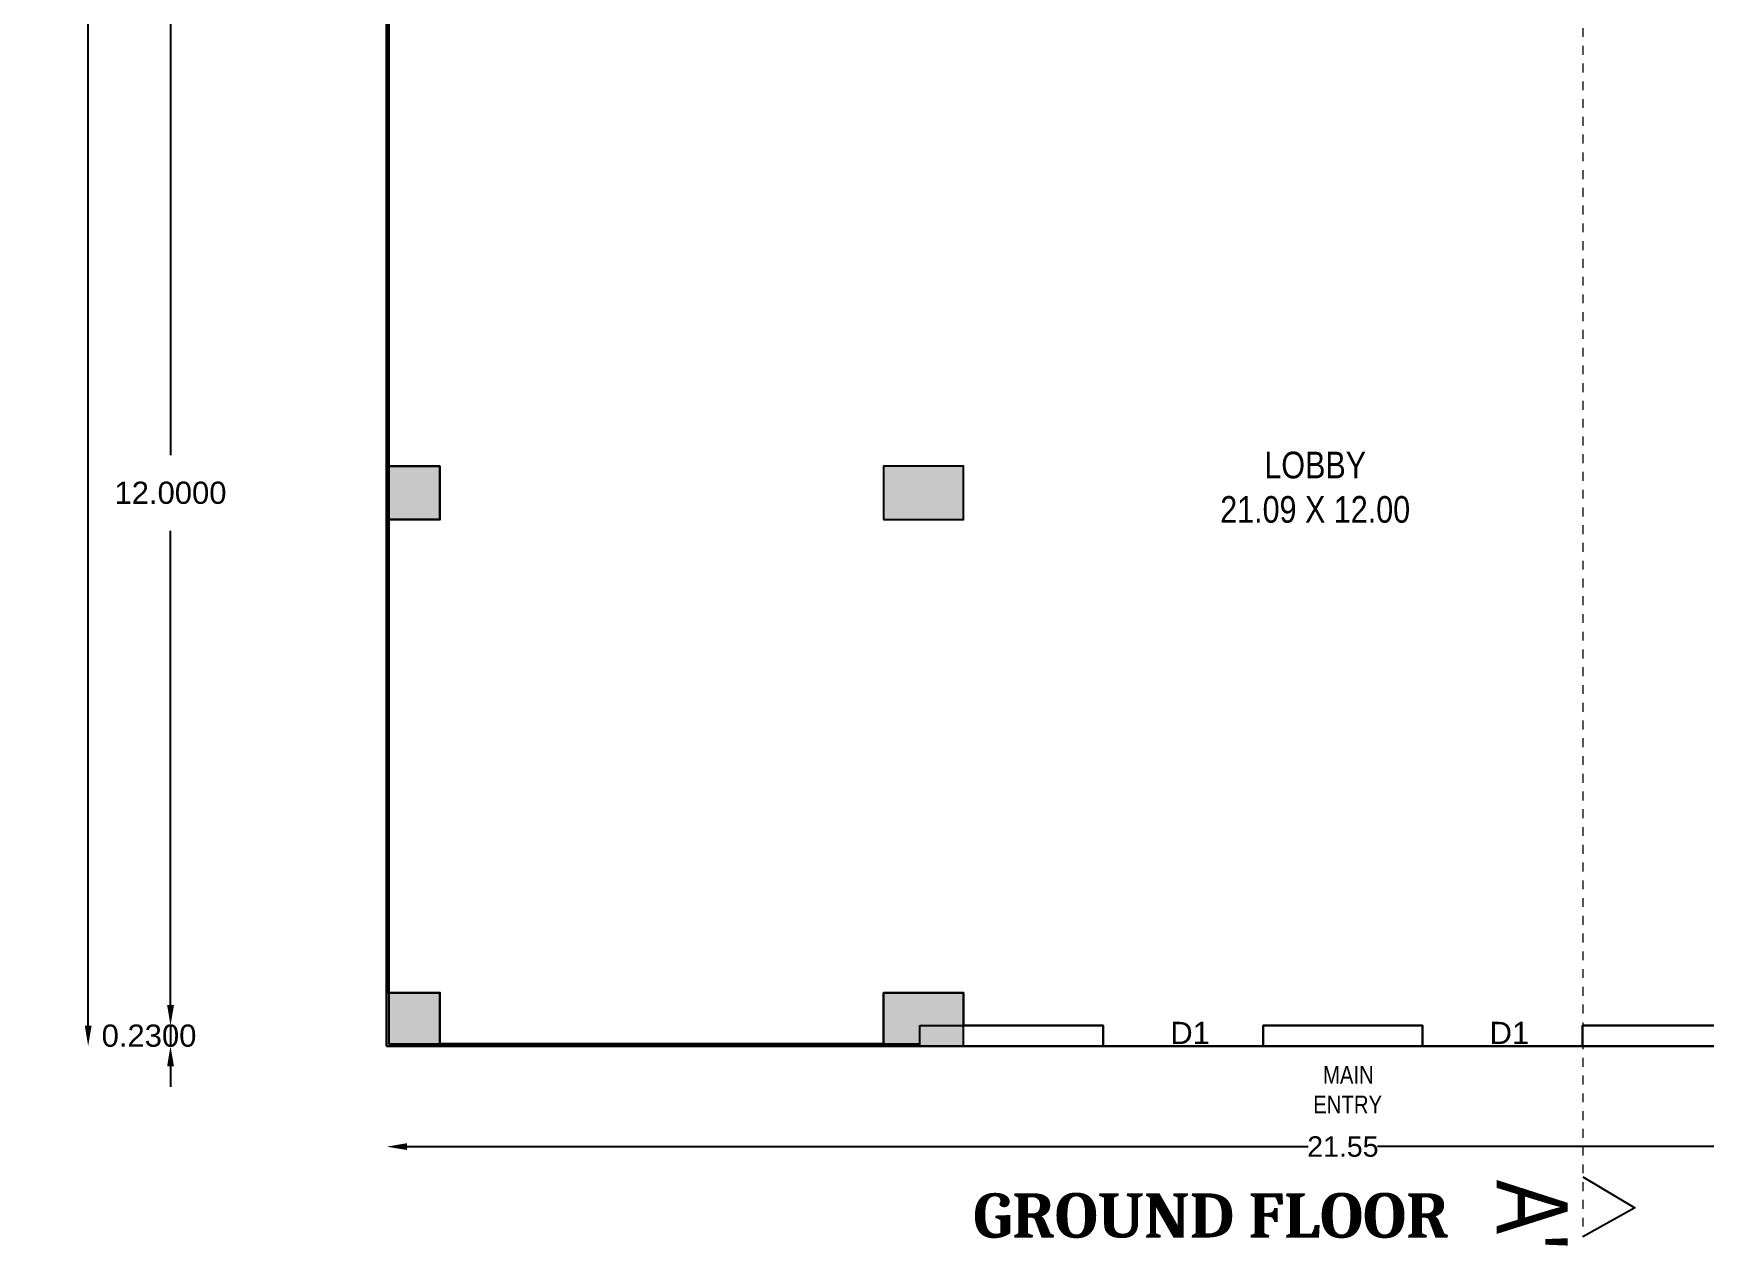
# Model space of a CAD drawing. Header units: metres. Extents: x -38 to 401, y 28 to 287.
# Drawn here: x 207.33 to 226.16, y 159.95 to 173.61 of the extents above; entities that cross this region are included whole.
import ezdxf

# ---------------------------------------------------------------- set-up
doc = ezdxf.new("R2010")
doc.units = ezdxf.units.M
doc.linetypes.add('CENTER', pattern=[2, 1.25, -0.25, 0.25, -0.25])
for name, color, linetype in [('BLK_1_FLR_0_BLT_UP_AREA', 1, 'Continuous'), ('BLK_1_FLR_0_CARPET_AREA', 10, 'Continuous'), ('UBEAM', 1, 'Continuous'), ('UHATCH', 8, 'Continuous')]:
    doc.layers.add(name, color=color, linetype=linetype)
doc.layers.add('UCOLUMN', color=6, linetype='Continuous', lineweight=30)
doc.styles.get("Standard").update_dxf_attribs({"font": 'arial.ttf'})
doc.dimstyles.get("Standard").update_dxf_attribs({"dimtxt": 0.18, "dimasz": 0.18, "dimexe": 0.18, "dimexo": 0.0625, "dimgap": 0.09, "dimtad": 0, "dimtih": 1, "dimtoh": 1, "dimdec": 4, "dimzin": 0, "dimdsep": 46, "dimtxsty": 'Standard', "dimcen": 0.09, "dimadec": 0, "dimazin": 0, "dimtfac": 1, "dimtdec": 4, "dimtofl": 0, "dimtmove": 0, "dimatfit": 3, "dimfxl": 0, "dimtolj": 1, "dimtzin": 0, "dimarcsym": 0})

# ---------------------------------------------------------------- blocks, each defined once
blk = doc.blocks.new('*D189')
at = {"color": 0, "lineweight": -2}
for p, q in [((211.542, 161.066), (221.696, 161.066)), ((232.632, 161.066), (222.478, 161.066))]:
    blk.add_line(p, q, dxfattribs=at)
at = {"color": 0}
for points in [[(211.542, 161.105), (211.542, 161.028), (211.312, 161.066)], [(232.632, 161.105), (232.632, 161.028), (232.862, 161.066)]]:
    blk.add_solid(points, dxfattribs=at)
at = {"layer": 'Defpoints', "color": 0}
for p in [(211.312, 162.2), (232.862, 162.2), (232.862, 161.066)]:
    blk.add_point(p, dxfattribs=at)
at = {"color": 0, "lineweight": 25, "insert": (222.087, 161.066), "char_height": 0.23, "attachment_point": 5}
blk.add_mtext('\\A1;21.55', dxfattribs=at)
blk = doc.blocks.new('900 X 900')
at = {"linetype": 'Continuous'}
h = blk.add_hatch(color=256, dxfattribs=at)
h.dxf.hatch_style = 1
h.paths.add_polyline_path([(0, 150), (900, 150), (900, 750), (0, 750)])
blk.add_lwpolyline([(0, 150), (900, 150), (900, 750), (0, 750)], close=True, dxfattribs=at)
blk = doc.blocks.new('600X600')
at = {"layer": 'UHATCH', "linetype": 'Continuous'}
h = blk.add_hatch(color=256, dxfattribs=at)
h.dxf.hatch_style = 1
h.paths.add_polyline_path([(600, 600), (0, 600), (0, 0), (600, 0)])
at = {"layer": 'UCOLUMN', "linetype": 'Continuous'}
blk.add_lwpolyline([(0, 0), (600, 0), (600, 600), (0, 600)], close=True, dxfattribs=at)
blk = doc.blocks.new('750 x 750')
blk.add_blockref('600X600', (0, 75))
blk = doc.blocks.new('COLUMN LAYOUT')
at = {"layer": 'UBEAM', "color": 7, "linetype": 'Continuous'}
for name, p in [('750 x 750', (-21325, -6605)), ('900 X 900', (-15725, -6680)), ('750 x 750', (-21325, -12535)), ('900 X 900', (-15725, -12610))]:
    blk.add_blockref(name, p, dxfattribs=at)
blk = doc.blocks.new('*D581')
at = {"color": 0, "lineweight": -2}
for p, q in [((208.876, 174.2), (208.876, 168.857)), ((208.876, 162.66), (208.876, 168.002))]:
    blk.add_line(p, q, dxfattribs=at)
at = {"color": 0}
for points in [[(208.838, 174.2), (208.915, 174.2), (208.876, 174.43)], [(208.838, 162.66), (208.915, 162.66), (208.876, 162.43)]]:
    blk.add_solid(points, dxfattribs=at)
at = {"layer": 'Defpoints', "color": 0}
for p in [(208.876, 174.43), (211.312, 174.43), (217.322, 162.43)]:
    blk.add_point(p, dxfattribs=at)
at = {"color": 0, "lineweight": 25, "insert": (208.876, 168.43), "char_height": 0.25, "attachment_point": 5}
blk.add_mtext('\\A1;12.0000', dxfattribs=at)
blk = doc.blocks.new('*D598')
at = {"color": 0, "lineweight": -2}
for p, q in [((207.948, 215.32), (207.948, 189.303)), ((207.948, 162.43), (207.948, 188.447))]:
    blk.add_line(p, q, dxfattribs=at)
at = {"color": 0}
for points in [[(207.91, 215.32), (207.987, 215.32), (207.948, 215.55)], [(207.91, 162.43), (207.987, 162.43), (207.948, 162.2)]]:
    blk.add_solid(points, dxfattribs=at)
at = {"layer": 'Defpoints', "color": 0}
for p in [(207.948, 215.55), (211.336, 215.55), (211.312, 162.2)]:
    blk.add_point(p, dxfattribs=at)
at = {"color": 0, "lineweight": 25, "insert": (207.948, 188.875), "char_height": 0.25, "attachment_point": 5}
blk.add_mtext('\\A1;53.3500', dxfattribs=at)
blk = doc.blocks.new('*D671')
at = {"color": 0, "lineweight": -2}
for p, q in [((208.876, 162.66), (208.876, 162.89)), ((208.876, 162.43), (208.876, 162.2)), ((208.876, 161.97), (208.876, 161.74))]:
    blk.add_line(p, q, dxfattribs=at)
at = {"color": 0}
for points in [[(208.838, 162.66), (208.915, 162.66), (208.876, 162.43)], [(208.838, 161.97), (208.915, 161.97), (208.876, 162.2)]]:
    blk.add_solid(points, dxfattribs=at)
at = {"layer": 'Defpoints', "color": 0}
for p in [(217.322, 162.43), (208.876, 162.2), (217.322, 162.2)]:
    blk.add_point(p, dxfattribs=at)
at = {"color": 0, "lineweight": 25, "insert": (208.634, 162.315), "char_height": 0.25, "attachment_point": 5}
blk.add_mtext('\\A1;0.2300', dxfattribs=at)

msp = doc.modelspace()

# ---------------------------------------------------------------- linework, layer by layer
at = {"linetype": 'CENTER', "lineweight": 20, "ltscale": 0.05}
msp.add_line((224.79262, 217.26594), (224.79262, 160.05121), dxfattribs=at)
at = {"color": 7, "lineweight": 25}
for p, q in [((211.31182, 174.42979), (211.31182, 162.19979)), ((211.33582, 174.42979), (211.33582, 162.22379)), ((217.32182, 162.42979), (219.38772, 162.42979)), ((217.32182, 162.19979), (217.32182, 162.42979)), ((219.38772, 162.42979), (219.38772, 162.19979)), ((221.18772, 162.42979), (221.18772, 162.19979)), ((221.18772, 162.42979), (222.98592, 162.42979)), ((222.98592, 162.42979), (222.98592, 162.19979)), ((226.85182, 162.42979), (224.78592, 162.42979)), ((224.78592, 162.19979), (224.78592, 162.42979)), ((211.31182, 162.19979), (217.32182, 162.19979)), ((211.33582, 162.22379), (217.32182, 162.22379)), ((217.32182, 162.19979), (219.38772, 162.19979)), ((219.38772, 162.19979), (219.38772, 162.22379)), ((222.98592, 162.19979), (221.18772, 162.19979)), ((224.78592, 162.19979), (226.85182, 162.19979))]:
    msp.add_line(p, q, dxfattribs=at)
msp.add_lwpolyline([(224.79262, 160.72718), (225.3755, 160.37733), (224.79262, 160.05121)], dxfattribs=at)
at = {"layer": 'BLK_1_FLR_0_BLT_UP_AREA', "color": 12, "lineweight": 30}
msp.add_lwpolyline([(211.31182, 162.19968), (211.31182, 215.54979), (234.36182, 215.54979), (234.36182, 205.57979), (232.86182, 205.57979), (232.86182, 162.19968)], close=True, dxfattribs=at)
at = {"layer": 'BLK_1_FLR_0_CARPET_AREA', "color": 15, "linetype": 'Continuous', "lineweight": 30}
msp.add_lwpolyline([(226.36182, 162.42979), (224.78592, 162.42979), (224.78592, 162.19979), (222.98592, 162.19979), (222.98592, 162.42979), (221.18772, 162.42979), (221.18772, 162.19979), (219.38772, 162.19979), (219.38772, 162.42979), (217.81182, 162.42979), (217.81182, 162.79979), (216.91182, 162.79979), (216.91182, 162.22379), (211.91182, 162.22379), (211.91182, 162.79979), (211.33582, 162.79979), (211.33582, 174.05979)], dxfattribs=at)

# ---------------------------------------------------------------- block references
at = {"color": 7, "lineweight": 25, "xscale": 0.001, "yscale": 0.001, "zscale": 0.001}
msp.add_blockref('COLUMN LAYOUT', (232.63682, 174.65979), dxfattribs=at)
msp.add_blockref('COLUMN LAYOUT', (232.63682, 174.65979), dxfattribs=at)

# ---------------------------------------------------------------- texts
at = {"color": 7, "lineweight": 25}
for s, insert, char_height, width, attachment_point in [('{\\fArial Narrow|b0|i0|c0|p34;\\W7.63387;    \\W1;LOBBY\\P\\W8.4433;   \\W1;21.09 X 12.00}', (218.28455, 168.89434), 0.3, 6.9552799, 1), ('{\\fArial Narrow|b0|i0|c0|p34;\\W9.75462;  \\W1;MAIN\\P\\W8.8922;  \\W1;ENTRY}', (220.62003, 161.44118), 0.2, 3.0224593, 7), ('\\A1;{\\fCambria|b1|i0|c0|p18;GROUND FLOOR }', (217.92197, 160.54118), 0.5, 35.3160154, 1)]:
    msp.add_mtext(s, dxfattribs=dict(at, insert=insert, char_height=char_height, width=width, attachment_point=attachment_point))
at = {"color": 7, "lineweight": 25, "char_height": 0.25, "attachment_point": 1}
for insert in [(220.14257, 162.47218, -13428.15809), (223.74077, 162.47218, -13428.15809)]:
    msp.add_mtext_dynamic_manual_height_columns('D1', width=331.5310086, gutter_width=1000, heights=[0], dxfattribs=dict(at, insert=insert))
at = {"color": 7, "lineweight": 25, "insert": (224.62132, 161.18159), "char_height": 0.8, "width": 1.7202398, "attachment_point": 1, "rotation": 270}
msp.add_mtext("{\\fArial Narrow|b0|i0|c0|p34;\\W1.92006; \\W1;A'}", dxfattribs=at)

# ---------------------------------------------------------------- dimensions: what is measured, and where the dimension line sits
at = {"lineweight": 25}
for base, p1, p2, picture, middle in [((207.94844, 215.54979), (211.31182, 162.19979), (211.33582, 215.54979), '*D598', (207.94844, 188.87479)), ((208.87642, 174.42979), (217.32182, 162.42979), (211.31182, 174.42979), '*D581', (208.87642, 168.42979))]:
    dim = msp.add_linear_dim(base=base, p1=p1, p2=p2, angle=90, dimstyle='Standard', override={"dimscale": 1, "dimtxt": 0.25, "dimasz": 0.23, "dimgap": 0.3, "dimpost": '\\X', "dimse1": 1, "dimse2": 1, "dimfxl": 25.4}, dxfattribs=at)
    dim.commit()
    dim.dimension.update_dxf_attribs({"geometry": picture, "text_midpoint": middle})
dim = msp.add_linear_dim(base=(208.87642, 162.19979), p1=(217.32182, 162.42979), p2=(217.32182, 162.19979), angle=90, dimstyle='Standard', override={"dimscale": 1, "dimtxt": 0.25, "dimasz": 0.23, "dimgap": 0.3, "dimpost": '\\X', "dimse1": 1, "dimse2": 1, "dimtmove": 1, "dimfxl": 25.4}, dxfattribs=at)
dim.commit()
dim.dimension.update_dxf_attribs({"geometry": '*D671', "text_midpoint": (208.63412, 162.31479), "dimtype": 128})
at = {"color": 7, "lineweight": 25}
dim = msp.add_linear_dim(base=(232.86182, 161.06642), p1=(211.31182, 162.19979), p2=(232.86182, 162.19979), text='21.55', dimstyle='Standard', override={"dimscale": 1, "dimtxt": 0.23, "dimasz": 0.23, "dimgap": 0, "dimse1": 1, "dimse2": 1, "dimtmove": 1}, dxfattribs=at)
dim.commit()
dim.dimension.update_dxf_attribs({"geometry": '*D189', "text_midpoint": (222.08682, 161.06642)})

doc.saveas('drawing.dxf')
